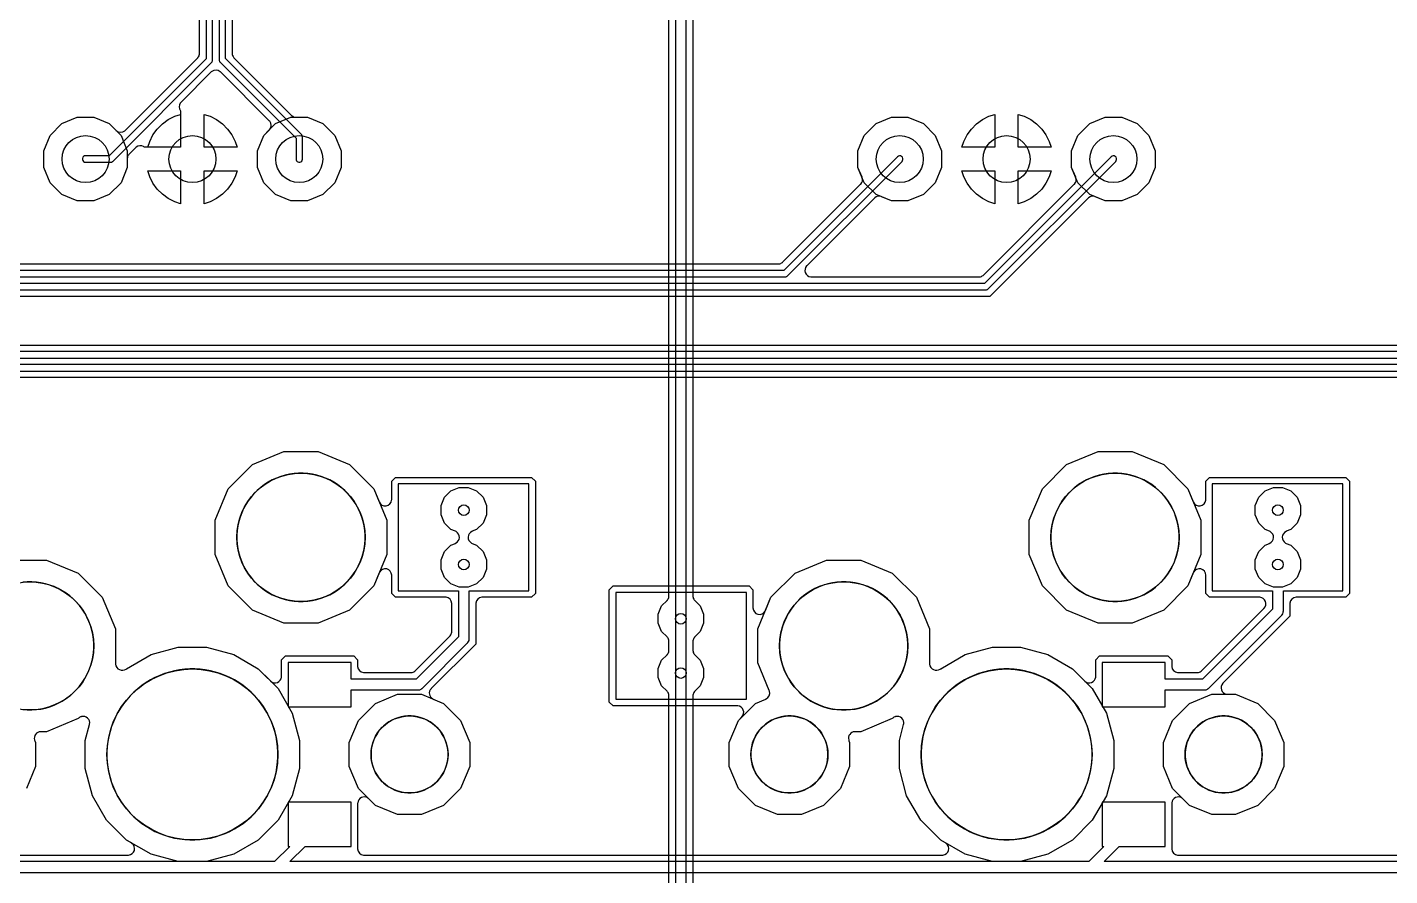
# Model space of a CAD drawing. Header units: millimetres. Extents: x 7.1 to 88.1, y 7.1 to 104.8.
# Drawn here: x 34.24 to 66.12, y 54.31 to 74.16 of the extents above; entities that cross this region are included whole.
import ezdxf

# ---------------------------------------------------------------- set-up
doc = ezdxf.new("R2010")
doc.units = ezdxf.units.MM

msp = doc.modelspace()

# ---------------------------------------------------------------- linework, layer by layer
at = {"layer": '16_copper'}
for points in [[(30.505, 68.629), (51.811, 68.629), (51.817, 68.629), (51.822, 68.629, 0.153128), (51.907, 68.663), (51.919, 68.673), (53.735, 70.49), (53.738, 70.493), (53.742, 70.497, 0.258801), (53.774, 70.641), (53.768, 70.656), (53.673, 70.887), (53.673, 71.276), (53.821, 71.635), (54.096, 71.91), (54.456, 72.059), (54.844, 72.059), (55.204, 71.91), (55.479, 71.635), (55.627, 71.276), (55.627, 70.887), (55.479, 70.528), (55.204, 70.253), (54.844, 70.104), (54.456, 70.104), (54.225, 70.2), (54.22, 70.201), (54.216, 70.203, 0.258803), (54.07, 70.177), (54.059, 70.166), (52.476, 68.584), (52.475, 68.582), (52.473, 68.581, 0.622974), (52.568, 68.325), (52.584, 68.324), (56.506, 68.324), (56.512, 68.324), (56.518, 68.324, 0.153128), (56.602, 68.358), (56.614, 68.368), (58.735, 70.49), (58.738, 70.493), (58.742, 70.497, 0.258801), (58.774, 70.641), (58.768, 70.656), (58.673, 70.887), (58.673, 71.276), (58.821, 71.635), (59.096, 71.91), (59.456, 72.059), (59.844, 72.059), (60.204, 71.91), (60.479, 71.635), (60.627, 71.276), (60.627, 70.887), (60.479, 70.528), (60.204, 70.253), (59.844, 70.104), (59.456, 70.104), (59.225, 70.2), (59.22, 70.201), (59.216, 70.203, 0.258803), (59.07, 70.177), (59.059, 70.166), (56.759, 67.867), (30.505, 67.867)], [(30.122, 66.424), (72.2, 66.424), (72.208, 66.425), (72.217, 66.426, 0.087654), (72.241, 66.436), (72.247, 66.441), (72.254, 66.446), (73.754, 67.946), (73.759, 67.953), (73.764, 67.959, 0.087651), (73.774, 67.984), (73.775, 67.991), (73.776, 68), (73.776, 71.081), (73.773, 71.103, 0.866051), (73.624, 71.081), (73.624, 68.032), (72.168, 66.576), (30.154, 66.576)], [(30.158, 66.119), (77.395, 66.119), (77.404, 66.12), (77.412, 66.121, 0.087654), (77.437, 66.131), (77.442, 66.136), (77.449, 66.141), (78.754, 67.446), (78.759, 67.453), (78.764, 67.459, 0.087651), (78.774, 67.484), (78.775, 67.491), (78.776, 67.5), (78.776, 71.081), (78.773, 71.103, 0.866051), (78.624, 71.081), (78.624, 67.532), (77.364, 66.271), (30.126, 66.271)], [(33.891, 61.698), (34.689, 61.698), (35.427, 61.392), (35.992, 60.827), (36.298, 60.089), (36.298, 59.263), (36.298, 59.261), (36.298, 59.259, 0.54334), (36.547, 59.145), (36.558, 59.155), (36.56, 59.157), (37.132, 59.487), (37.77, 59.658), (38.43, 59.658), (39.068, 59.487), (39.64, 59.157), (39.927, 58.87), (39.928, 58.869), (39.93, 58.867, 0.622974), (40.186, 58.962), (40.187, 58.978), (40.187, 59.367), (40.276, 59.456), (41.877, 59.456), (41.966, 59.367), (41.966, 59.217), (41.966, 59.213), (41.966, 59.209, 0.370187), (42.103, 59.065), (42.118, 59.064), (43.206, 59.064), (43.212, 59.065), (43.218, 59.065, 0.153128), (43.302, 59.099), (43.314, 59.109), (44.126, 59.921), (44.13, 59.926), (44.134, 59.929, 0.153125), (44.17, 60.013), (44.171, 60.029), (44.171, 60.675), (44.17, 60.679), (44.17, 60.683, 0.370187), (44.034, 60.827), (44.018, 60.828), (42.852, 60.828), (42.763, 60.917), (42.763, 61.341), (42.763, 61.342), (42.763, 61.343, 0.773611), (42.476, 61.414), (42.469, 61.399), (42.342, 61.093), (41.777, 60.528), (41.039, 60.222), (40.241, 60.222), (39.503, 60.528), (38.938, 61.093), (38.632, 61.831), (38.632, 62.629), (38.938, 63.367), (39.503, 63.932), (40.241, 64.238), (41.039, 64.238), (41.777, 63.932), (42.342, 63.367), (42.469, 63.061), (42.47, 63.06), (42.47, 63.059, 0.773607), (42.762, 63.103), (42.763, 63.119), (42.763, 63.543), (42.852, 63.632), (46.036, 63.632), (46.125, 63.543), (46.125, 60.917), (46.036, 60.828), (44.882, 60.828), (44.878, 60.827), (44.874, 60.827, 0.370187), (44.73, 60.691), (44.729, 60.675), (44.729, 59.734), (43.688, 58.693), (43.686, 58.69), (43.684, 58.689, 0.490286), (43.723, 58.451), (43.737, 58.444), (43.978, 58.344), (44.374, 57.948), (44.589, 57.43), (44.589, 56.87), (44.374, 56.352), (43.978, 55.956), (43.46, 55.741), (42.9, 55.741), (42.382, 55.956), (42.226, 56.112), (42.225, 56.113), (42.223, 56.114), (42.221, 56.116), (42.221, 56.116), (42.221, 56.116), (42.213, 56.122), (42.202, 56.131, 0.562966), (41.967, 56.019), (41.966, 56.004), (41.966, 54.947), (41.966, 54.943), (41.966, 54.939, 0.370187), (42.103, 54.795), (42.118, 54.794), (55.645, 54.794), (55.652, 54.795), (55.658, 54.795, 0.695635), (55.735, 55.07), (55.721, 55.079), (55.61, 55.143), (55.143, 55.61), (54.813, 56.182), (54.642, 56.82), (54.642, 57.48), (54.741, 57.849), (54.742, 57.855), (54.744, 57.861, 0.541105), (54.558, 58.036), (54.552, 58.035), (54.543, 58.032), (54.535, 58.029, 0.063309), (54.497, 58.007), (54.486, 57.996), (54.477, 57.988), (53.739, 57.682), (53.603, 57.682), (53.6, 57.682), (53.597, 57.682, 0.484479), (53.456, 57.489), (53.457, 57.486), (53.462, 57.471), (53.479, 57.43), (53.479, 56.87), (53.264, 56.352), (52.868, 55.956), (52.35, 55.741), (51.79, 55.741), (51.272, 55.956), (50.876, 56.352), (50.661, 56.87), (50.661, 57.43), (50.876, 57.948), (50.955, 58.027), (50.956, 58.028), (50.957, 58.029), (50.957, 58.03), (50.958, 58.03, 0.622974), (50.863, 58.287), (50.847, 58.288), (47.944, 58.288), (47.855, 58.377), (47.855, 61.003), (47.944, 61.092), (51.128, 61.092), (51.217, 61.003), (51.217, 60.579), (51.217, 60.578), (51.217, 60.577, 0.773611), (51.504, 60.506), (51.511, 60.521), (51.638, 60.827), (52.203, 61.392), (52.941, 61.698), (53.739, 61.698), (54.477, 61.392), (55.042, 60.827), (55.348, 60.089), (55.348, 59.263), (55.348, 59.261), (55.348, 59.259, 0.54334), (55.597, 59.145), (55.608, 59.155), (55.61, 59.157), (56.182, 59.487), (56.82, 59.658), (57.48, 59.658), (58.118, 59.487), (58.69, 59.157), (58.977, 58.87), (58.978, 58.869), (58.98, 58.867, 0.622974), (59.236, 58.962), (59.237, 58.978), (59.237, 59.367), (59.326, 59.456), (60.927, 59.456), (61.016, 59.367), (61.016, 59.217), (61.016, 59.213), (61.016, 59.209, 0.370187), (61.153, 59.065), (61.168, 59.064), (61.606, 59.064), (61.612, 59.065), (61.618, 59.065, 0.153128), (61.702, 59.099), (61.714, 59.109), (63.172, 60.567), (63.174, 60.569), (63.175, 60.57, 0.622974), (63.08, 60.827), (63.065, 60.828), (61.902, 60.828), (61.813, 60.917), (61.813, 61.341), (61.813, 61.342), (61.813, 61.343, 0.773611), (61.526, 61.414), (61.519, 61.399), (61.392, 61.093), (60.827, 60.528), (60.089, 60.222), (59.291, 60.222), (58.553, 60.528), (57.988, 61.093), (57.682, 61.831), (57.682, 62.629), (57.988, 63.367), (58.553, 63.932), (59.291, 64.238), (60.089, 64.238), (60.827, 63.932), (61.392, 63.367), (61.519, 63.061), (61.52, 63.06), (61.52, 63.059, 0.773607), (61.812, 63.103), (61.813, 63.119), (61.813, 63.543), (61.902, 63.632), (65.086, 63.632), (65.175, 63.543), (65.175, 60.917), (65.086, 60.828), (63.932, 60.828), (63.928, 60.827), (63.924, 60.827, 0.370187), (63.78, 60.691), (63.779, 60.675), (63.779, 60.384), (62.214, 58.819), (62.213, 58.817), (62.211, 58.816, 0.622974), (62.306, 58.56), (62.322, 58.559), (62.51, 58.559), (63.028, 58.344), (63.424, 57.948), (63.639, 57.43), (63.639, 56.87), (63.424, 56.352), (63.028, 55.956), (62.51, 55.741), (61.95, 55.741), (61.432, 55.956), (61.276, 56.112), (61.275, 56.113), (61.273, 56.114), (61.271, 56.116), (61.271, 56.116), (61.271, 56.116), (61.263, 56.122), (61.252, 56.131, 0.562966), (61.017, 56.019), (61.016, 56.004), (61.016, 54.947), (61.016, 54.943), (61.016, 54.939, 0.370187), (61.153, 54.795), (61.168, 54.794), (74.695, 54.794)], [(23.205, 54.794), (36.595, 54.794), (36.602, 54.795), (36.608, 54.795, 0.695635), (36.685, 55.07), (36.671, 55.079), (36.56, 55.143), (36.093, 55.61), (35.763, 56.182), (35.592, 56.82), (35.592, 57.48), (35.691, 57.849), (35.692, 57.855), (35.694, 57.861, 0.541065), (35.508, 58.036), (35.502, 58.035), (35.493, 58.032), (35.485, 58.029, 0.063321), (35.447, 58.007), (35.436, 57.996), (35.427, 57.988), (34.689, 57.682), (34.553, 57.682), (34.55, 57.682), (34.547, 57.682, 0.484479), (34.406, 57.489), (34.407, 57.486), (34.412, 57.471), (34.429, 57.43), (34.429, 56.87), (34.214, 56.352)]]:
    msp.add_lwpolyline(points, format="xyb", dxfattribs=at)
for points in [[(35.406, 70.104), (35.046, 70.253), (34.771, 70.528), (34.623, 70.887), (34.623, 71.276), (34.771, 71.635), (35.046, 71.91), (35.406, 72.059), (35.794, 72.059), (36.154, 71.91), (36.429, 71.635), (36.577, 71.276), (36.577, 70.887), (36.429, 70.528), (36.154, 70.253), (35.794, 70.104)], [(37.055, 71.356), (37.1, 71.495), (37.177, 71.647), (37.277, 71.784), (37.397, 71.904), (37.534, 72.004), (37.686, 72.081), (37.825, 72.126), (37.825, 71.356)], [(38.375, 71.356), (38.375, 72.126), (38.514, 72.081), (38.666, 72.004), (38.803, 71.904), (38.923, 71.784), (39.023, 71.647), (39.1, 71.495), (39.145, 71.356)], [(40.406, 70.104), (40.046, 70.253), (39.771, 70.528), (39.623, 70.887), (39.623, 71.276), (39.771, 71.635), (40.046, 71.91), (40.406, 72.059), (40.794, 72.059), (41.154, 71.91), (41.429, 71.635), (41.577, 71.276), (41.577, 70.887), (41.429, 70.528), (41.154, 70.253), (40.794, 70.104)], [(56.105, 71.356), (56.15, 71.495), (56.227, 71.647), (56.327, 71.784), (56.447, 71.904), (56.584, 72.004), (56.736, 72.081), (56.875, 72.126), (56.875, 71.356)], [(57.425, 71.356), (57.425, 72.126), (57.564, 72.081), (57.716, 72.004), (57.853, 71.904), (57.973, 71.784), (58.073, 71.647), (58.15, 71.495), (58.195, 71.356)], [(37.686, 70.081), (37.534, 70.158), (37.397, 70.258), (37.277, 70.378), (37.177, 70.516), (37.1, 70.667), (37.055, 70.806), (37.825, 70.806), (37.825, 70.036)], [(38.375, 70.806), (39.145, 70.806), (39.1, 70.667), (39.023, 70.516), (38.923, 70.378), (38.803, 70.258), (38.666, 70.158), (38.514, 70.081), (38.375, 70.036)], [(56.736, 70.081), (56.584, 70.158), (56.447, 70.258), (56.327, 70.378), (56.227, 70.516), (56.15, 70.667), (56.105, 70.806), (56.875, 70.806), (56.875, 70.036)], [(57.425, 70.806), (58.195, 70.806), (58.15, 70.667), (58.073, 70.516), (57.973, 70.378), (57.853, 70.258), (57.716, 70.158), (57.564, 70.081), (57.425, 70.036)], [(51.065, 60.94), (48.007, 60.94), (48.007, 58.44), (51.065, 58.44)]]:
    msp.add_lwpolyline(points, close=True, dxfattribs=at)
for points in [[(29.896, 68.319, 0.065543), (29.99, 68.351), (30.031, 68.375, 0.272395), (30.098, 68.326), (30.105, 68.325), (30.114, 68.324), (51.969, 68.324), (51.977, 68.325), (51.986, 68.326, 0.087654), (52.01, 68.336), (52.016, 68.341), (52.023, 68.346), (54.704, 71.027), (54.717, 71.045, 0.866058), (54.596, 71.135), (51.937, 68.476), (30.145, 68.476), (30.139, 68.483), (30.162, 68.524, 1), (29.482, 68.859), (29.464, 68.813, 0.534509), (29.847, 68.313)], [(29.896, 67.411, 0.532534), (30.139, 67.991), (30.167, 68.019), (56.664, 68.019), (56.672, 68.02), (56.681, 68.021, 0.087654), (56.705, 68.031), (56.711, 68.036), (56.718, 68.041), (59.704, 71.027), (59.717, 71.045, 0.866058), (59.596, 71.135), (56.632, 68.171), (30.135, 68.171), (30.127, 68.17), (30.118, 68.17, 0.087654), (30.094, 68.159), (30.088, 68.154), (30.081, 68.149), (30.031, 68.099), (29.99, 68.122, 1), (29.655, 67.442), (29.701, 67.424, 0.09849), (29.847, 67.404)], [(41.814, 58.658), (43.385, 58.658), (43.39, 58.659), (43.396, 58.658, 0.111436), (43.449, 58.675), (43.455, 58.68), (43.463, 58.685), (43.47, 58.691), (43.475, 58.695), (44.54, 59.76), (44.543, 59.764), (44.547, 59.768, 0.11143), (44.573, 59.818), (44.574, 59.825), (44.576, 59.835), (44.576, 59.844), (44.577, 59.85), (44.577, 60.98), (45.973, 60.98), (45.973, 63.48), (42.915, 63.48), (42.915, 60.98), (44.323, 60.98), (44.323, 59.903), (43.332, 58.912), (41.814, 58.912), (41.814, 59.303), (40.34, 59.303), (40.34, 58.267), (41.814, 58.267)], [(60.864, 58.658), (61.785, 58.658), (61.79, 58.659), (61.796, 58.658, 0.111436), (61.849, 58.675), (61.855, 58.68), (61.863, 58.685), (61.87, 58.691), (61.875, 58.695), (63.59, 60.41), (63.593, 60.414), (63.597, 60.418, 0.11143), (63.623, 60.468), (63.624, 60.475), (63.626, 60.485), (63.626, 60.494), (63.627, 60.5), (63.627, 60.98), (65.023, 60.98), (65.023, 63.48), (61.965, 63.48), (61.965, 60.98), (63.373, 60.98), (63.373, 60.553), (61.732, 58.912), (60.864, 58.912), (60.864, 59.303), (59.39, 59.303), (59.39, 58.267), (60.864, 58.267)]]:
    msp.add_lwpolyline(points, format="xyb", close=True, dxfattribs=at)
for points in [[(30.505, 66.729), (72.042, 66.729)], [(77.49, 65.967), (30.505, 65.967)], [(78.124, 54.642), (59.433, 54.642), (59.788, 54.997), (60.864, 54.997), (60.864, 56.034), (59.39, 56.034), (59.39, 54.997), (59.428, 54.997), (59.074, 54.642), (40.383, 54.642), (40.738, 54.997), (41.814, 54.997), (41.814, 56.034), (40.34, 56.034), (40.34, 54.997), (40.378, 54.997), (40.024, 54.642), (23.079, 54.642)], [(23.027, 54.388), (78.177, 54.388)]]:
    msp.add_lwpolyline(points, dxfattribs=at)
at = {"layer": '1_copper'}
for points in [[(39.029, 85.501), (39.029, 73.558), (39.029, 73.552), (39.029, 73.546, 0.153128), (39.063, 73.462), (39.073, 73.45), (40.42, 72.103), (40.424, 72.1), (40.428, 72.096, 0.153125), (40.512, 72.059), (40.528, 72.059), (40.794, 72.059), (41.154, 71.91), (41.429, 71.635), (41.577, 71.276), (41.577, 70.887), (41.429, 70.528), (41.154, 70.253), (40.794, 70.104), (40.406, 70.104), (40.046, 70.253), (39.771, 70.528), (39.623, 70.887), (39.623, 71.276), (39.771, 71.635), (39.899, 71.762), (39.901, 71.765), (39.904, 71.768, 0.370187), (39.909, 71.966), (39.899, 71.978), (38.758, 73.119), (38.755, 73.121), (38.752, 73.124, 0.370187), (38.554, 73.129), (38.542, 73.119), (37.834, 72.411), (37.825, 72.4), (37.816, 72.389, 0.319254), (37.819, 72.213), (37.825, 72.206), (37.825, 71.356), (36.976, 71.356), (36.967, 71.363), (36.956, 71.371, 0.313608), (36.782, 71.358), (36.781, 71.356), (36.78, 71.356), (36.778, 71.354), (36.771, 71.347), (36.622, 71.199), (36.618, 71.194), (36.614, 71.19, 0.133998), (36.58, 71.118), (36.579, 71.112), (36.579, 71.112), (36.579, 71.111), (36.579, 71.111), (36.578, 71.107), (36.577, 71.091), (36.577, 70.887), (36.429, 70.528), (36.154, 70.253), (35.794, 70.104), (35.406, 70.104), (35.046, 70.253), (34.771, 70.528), (34.623, 70.887), (34.623, 71.276), (34.771, 71.635), (35.046, 71.91), (35.406, 72.059), (35.794, 72.059), (36.154, 71.91), (36.312, 71.751), (36.315, 71.749), (36.318, 71.746, 0.370187), (36.516, 71.741), (36.528, 71.751), (38.222, 73.445), (38.226, 73.45), (38.23, 73.454, 0.153125), (38.266, 73.537), (38.267, 73.553), (38.267, 74.591)], [(38.419, 85.248), (38.419, 73.427), (36.15, 71.157), (35.6, 71.157), (35.578, 71.154, 0.866051), (35.6, 71.005), (36.181, 71.005), (36.19, 71.006), (36.198, 71.007, 0.087654), (36.223, 71.017), (36.228, 71.022), (36.235, 71.027), (38.549, 73.341), (38.554, 73.348), (38.56, 73.355, 0.087651), (38.57, 73.379), (38.57, 73.387), (38.571, 73.395), (38.571, 85.28)], [(38.724, 85.375), (38.724, 73.4), (38.725, 73.392), (38.726, 73.383, 0.087654), (38.736, 73.359), (38.741, 73.353), (38.746, 73.346), (40.524, 71.568), (40.524, 71.081), (40.527, 71.06, 0.294754), (40.59, 71.006), (40.611, 71.006, 0.371202), (40.676, 71.081), (40.676, 71.6), (40.675, 71.608), (40.674, 71.617, 0.087654), (40.664, 71.641), (40.659, 71.647), (40.654, 71.654), (38.876, 73.432), (38.876, 85.406)], [(49.251, 41.81), (49.251, 58.52), (49.25, 58.525), (49.25, 58.531, 0.153128), (49.216, 58.616), (49.206, 58.628), (49.08, 58.754), (48.999, 58.949), (48.999, 59.161), (49.08, 59.356), (49.206, 59.482), (49.21, 59.487), (49.214, 59.491, 0.153125), (49.25, 59.575), (49.251, 59.59), (49.251, 59.79), (49.25, 59.795), (49.25, 59.801, 0.153128), (49.216, 59.886), (49.206, 59.898), (49.08, 60.024), (48.999, 60.219), (48.999, 60.431), (49.08, 60.626), (49.206, 60.752), (49.21, 60.757), (49.214, 60.761, 0.153125), (49.25, 60.845), (49.251, 60.86), (49.251, 84.046)], [(49.809, 75.889), (49.809, 60.86), (49.81, 60.855), (49.81, 60.849, 0.153128), (49.844, 60.764), (49.854, 60.752), (49.98, 60.626), (50.061, 60.431), (50.061, 60.219), (49.98, 60.024), (49.854, 59.898), (49.85, 59.893), (49.846, 59.889, 0.153125), (49.81, 59.805), (49.809, 59.79), (49.809, 59.59), (49.81, 59.585), (49.81, 59.579, 0.153128), (49.844, 59.494), (49.854, 59.482), (49.98, 59.356), (50.061, 59.161), (50.061, 58.949), (49.98, 58.754), (49.854, 58.628), (49.85, 58.623), (49.846, 58.619, 0.153125), (49.81, 58.535), (49.809, 58.52), (49.809, 41.81)], [(33.891, 61.698), (34.689, 61.698), (35.427, 61.392), (35.992, 60.827), (36.298, 60.089), (36.298, 59.263), (36.298, 59.261), (36.298, 59.259, 0.54334), (36.547, 59.145), (36.558, 59.155), (36.56, 59.157), (37.132, 59.487), (37.77, 59.658), (38.43, 59.658), (39.068, 59.487), (39.64, 59.157), (40.107, 58.69), (40.437, 58.118), (40.608, 57.48), (40.608, 56.82), (40.437, 56.182), (40.107, 55.61), (39.64, 55.143), (39.068, 54.813), (38.43, 54.642), (37.77, 54.642), (37.132, 54.813), (36.56, 55.143), (36.093, 55.61), (35.763, 56.182), (35.592, 56.82), (35.592, 57.48), (35.691, 57.849), (35.692, 57.855), (35.694, 57.861, 0.541065), (35.508, 58.036), (35.502, 58.035), (35.493, 58.032), (35.485, 58.029, 0.063321), (35.447, 58.007), (35.436, 57.996), (35.427, 57.988), (34.689, 57.682), (34.553, 57.682), (34.55, 57.682), (34.547, 57.682, 0.484486), (34.406, 57.489), (34.407, 57.486), (34.412, 57.471), (34.429, 57.43), (34.429, 56.87), (34.214, 56.352)]]:
    msp.add_lwpolyline(points, format="xyb", dxfattribs=at)
for points in [[(49.403, 83.93), (49.403, 20.955)], [(49.657, 20.955), (49.657, 83.877)]]:
    msp.add_lwpolyline(points, dxfattribs=at)
for points in [[(38.375, 71.356), (38.375, 72.126), (38.514, 72.081), (38.666, 72.004), (38.803, 71.904), (38.923, 71.784), (39.023, 71.647), (39.1, 71.495), (39.145, 71.356)], [(54.456, 70.104), (54.096, 70.253), (53.821, 70.528), (53.673, 70.887), (53.673, 71.276), (53.821, 71.635), (54.096, 71.91), (54.456, 72.059), (54.844, 72.059), (55.204, 71.91), (55.479, 71.635), (55.627, 71.276), (55.627, 70.887), (55.479, 70.528), (55.204, 70.253), (54.844, 70.104)], [(56.105, 71.356), (56.15, 71.495), (56.227, 71.647), (56.327, 71.784), (56.447, 71.904), (56.584, 72.004), (56.736, 72.081), (56.875, 72.126), (56.875, 71.356)], [(57.425, 71.356), (57.425, 72.126), (57.564, 72.081), (57.716, 72.004), (57.853, 71.904), (57.973, 71.784), (58.073, 71.647), (58.15, 71.495), (58.195, 71.356)], [(59.456, 70.104), (59.096, 70.253), (58.821, 70.528), (58.673, 70.887), (58.673, 71.276), (58.821, 71.635), (59.096, 71.91), (59.456, 72.059), (59.844, 72.059), (60.204, 71.91), (60.479, 71.635), (60.627, 71.276), (60.627, 70.887), (60.479, 70.528), (60.204, 70.253), (59.844, 70.104)], [(37.686, 70.081), (37.534, 70.158), (37.397, 70.258), (37.277, 70.378), (37.177, 70.516), (37.1, 70.667), (37.055, 70.806), (37.825, 70.806), (37.825, 70.036)], [(38.375, 70.806), (39.145, 70.806), (39.1, 70.667), (39.023, 70.516), (38.923, 70.378), (38.803, 70.258), (38.666, 70.158), (38.514, 70.081), (38.375, 70.036)], [(56.736, 70.081), (56.584, 70.158), (56.447, 70.258), (56.327, 70.378), (56.227, 70.516), (56.15, 70.667), (56.105, 70.806), (56.875, 70.806), (56.875, 70.036)], [(57.425, 70.806), (58.195, 70.806), (58.15, 70.667), (58.073, 70.516), (57.973, 70.378), (57.853, 70.258), (57.716, 70.158), (57.564, 70.081), (57.425, 70.036)], [(40.241, 60.222), (39.503, 60.528), (38.938, 61.093), (38.632, 61.831), (38.632, 62.629), (38.938, 63.367), (39.503, 63.932), (40.241, 64.238), (41.039, 64.238), (41.777, 63.932), (42.342, 63.367), (42.648, 62.629), (42.648, 61.831), (42.342, 61.093), (41.777, 60.528), (41.039, 60.222)], [(59.291, 60.222), (58.553, 60.528), (57.988, 61.093), (57.682, 61.831), (57.682, 62.629), (57.988, 63.367), (58.553, 63.932), (59.291, 64.238), (60.089, 64.238), (60.827, 63.932), (61.392, 63.367), (61.698, 62.629), (61.698, 61.831), (61.392, 61.093), (60.827, 60.528), (60.089, 60.222)], [(42.9, 55.741), (42.382, 55.956), (41.986, 56.352), (41.771, 56.87), (41.771, 57.43), (41.986, 57.948), (42.382, 58.344), (42.9, 58.559), (43.46, 58.559), (43.978, 58.344), (44.374, 57.948), (44.589, 57.43), (44.589, 56.87), (44.374, 56.352), (43.978, 55.956), (43.46, 55.741)], [(61.95, 55.741), (61.432, 55.956), (61.036, 56.352), (60.821, 56.87), (60.821, 57.43), (61.036, 57.948), (61.432, 58.344), (61.95, 58.559), (62.51, 58.559), (63.028, 58.344), (63.424, 57.948), (63.639, 57.43), (63.639, 56.87), (63.424, 56.352), (63.028, 55.956), (62.51, 55.741)]]:
    msp.add_lwpolyline(points, close=True, dxfattribs=at)
for points in [[(44.344, 61.064), (44.149, 61.145), (44, 61.294), (43.919, 61.489), (43.919, 61.701), (44, 61.896), (44.149, 62.045), (44.254, 62.089), (44.256, 62.09), (44.258, 62.091, 0.622972), (44.269, 62.364), (44.254, 62.371), (44.149, 62.415), (44, 62.564), (43.919, 62.759), (43.919, 62.971), (44, 63.166), (44.149, 63.315), (44.344, 63.396), (44.556, 63.396), (44.751, 63.315), (44.9, 63.166), (44.981, 62.971), (44.981, 62.759), (44.9, 62.564), (44.751, 62.415), (44.645, 62.371), (44.644, 62.37), (44.642, 62.369, 0.622972), (44.631, 62.096), (44.645, 62.089), (44.751, 62.045), (44.9, 61.896), (44.981, 61.701), (44.981, 61.489), (44.9, 61.294), (44.751, 61.145), (44.556, 61.064)], [(63.394, 61.064), (63.199, 61.145), (63.05, 61.294), (62.969, 61.489), (62.969, 61.701), (63.05, 61.896), (63.199, 62.045), (63.304, 62.089), (63.306, 62.09), (63.308, 62.091, 0.622979), (63.319, 62.364), (63.304, 62.371), (63.199, 62.415), (63.05, 62.564), (62.969, 62.759), (62.969, 62.971), (63.05, 63.166), (63.199, 63.315), (63.394, 63.396), (63.606, 63.396), (63.801, 63.315), (63.95, 63.166), (64.031, 62.971), (64.031, 62.759), (63.95, 62.564), (63.801, 62.415), (63.696, 62.371), (63.694, 62.37), (63.692, 62.369, 0.622975), (63.681, 62.096), (63.696, 62.089), (63.801, 62.045), (63.95, 61.896), (64.031, 61.701), (64.031, 61.489), (63.95, 61.294), (63.801, 61.145), (63.606, 61.064)], [(56.82, 54.642), (56.182, 54.813), (55.61, 55.143), (55.143, 55.61), (54.813, 56.182), (54.642, 56.82), (54.642, 57.48), (54.741, 57.849), (54.742, 57.855), (54.744, 57.861, 0.541065), (54.558, 58.036), (54.552, 58.035), (54.543, 58.032), (54.535, 58.029, 0.063321), (54.497, 58.007), (54.486, 57.996), (54.477, 57.988), (53.739, 57.682), (53.603, 57.682), (53.6, 57.682), (53.597, 57.682, 0.484479), (53.456, 57.489), (53.457, 57.486), (53.462, 57.471), (53.479, 57.43), (53.479, 56.87), (53.264, 56.352), (52.868, 55.956), (52.35, 55.741), (51.79, 55.741), (51.272, 55.956), (50.876, 56.352), (50.661, 56.87), (50.661, 57.43), (50.876, 57.948), (51.272, 58.344), (51.517, 58.446), (51.52, 58.448), (51.524, 58.449, 0.370187), (51.605, 58.63), (51.599, 58.645), (51.332, 59.291), (51.332, 60.089), (51.638, 60.827), (52.203, 61.392), (52.941, 61.698), (53.739, 61.698), (54.477, 61.392), (55.042, 60.827), (55.348, 60.089), (55.348, 59.263), (55.348, 59.261), (55.348, 59.259, 0.54334), (55.597, 59.145), (55.608, 59.155), (55.61, 59.157), (56.182, 59.487), (56.82, 59.658), (57.48, 59.658), (58.118, 59.487), (58.69, 59.157), (59.157, 58.69), (59.487, 58.118), (59.658, 57.48), (59.658, 56.82), (59.487, 56.182), (59.157, 55.61), (58.69, 55.143), (58.118, 54.813), (57.48, 54.642)]]:
    msp.add_lwpolyline(points, format="xyb", close=True, dxfattribs=at)
at = {"layer": 'drills_NPTH'}
for centre, radius in [((40.64, 62.23), 1.5), ((59.69, 62.23), 1.5), ((34.29, 59.69), 1.5), ((53.34, 59.69), 1.5), ((38.1, 57.15), 2), ((57.15, 57.15), 2), ((43.18, 57.15), 0.901), ((52.07, 57.15), 0.901), ((62.23, 57.15), 0.901)]:
    msp.add_circle(centre, radius, dxfattribs=at)
at = {"layer": 'drills_PTH'}
for centre, radius in [((35.6, 71.081), 0.55), ((38.1, 71.081), 0.55), ((40.6, 71.081), 0.55), ((54.65, 71.081), 0.55), ((57.15, 71.081), 0.55), ((59.65, 71.081), 0.55), ((44.45, 62.865), 0.125), ((63.5, 62.865), 0.125), ((44.45, 61.595), 0.125), ((63.5, 61.595), 0.125), ((49.53, 60.325), 0.125), ((49.53, 59.055), 0.125)]:
    msp.add_circle(centre, radius, dxfattribs=at)
at = {"layer": 'holes'}
for points in [[(39.14, 62.176), (39.148, 62.07), (39.163, 61.964), (39.186, 61.859), (39.216, 61.756), (39.253, 61.656), (39.298, 61.558), (39.349, 61.464), (39.407, 61.374), (39.471, 61.288), (39.541, 61.207), (39.617, 61.131), (39.698, 61.061), (39.784, 60.997), (39.874, 60.939), (39.968, 60.888), (40.066, 60.843), (40.166, 60.806), (40.269, 60.776), (40.373, 60.753), (40.48, 60.738), (40.586, 60.73), (40.694, 60.73), (40.8, 60.738), (40.907, 60.753), (41.011, 60.776), (41.114, 60.806), (41.214, 60.843), (41.312, 60.888), (41.406, 60.939), (41.496, 60.997), (41.582, 61.061), (41.663, 61.131), (41.739, 61.207), (41.809, 61.288), (41.873, 61.374), (41.931, 61.464), (41.982, 61.558), (42.027, 61.656), (42.064, 61.756), (42.094, 61.859), (42.117, 61.964), (42.132, 62.07), (42.14, 62.176), (42.14, 62.284), (42.132, 62.39), (42.117, 62.497), (42.094, 62.601), (42.064, 62.704), (42.027, 62.804), (41.982, 62.902), (41.931, 62.996), (41.873, 63.086), (41.809, 63.172), (41.739, 63.253), (41.663, 63.329), (41.582, 63.399), (41.496, 63.463), (41.406, 63.521), (41.312, 63.572), (41.214, 63.617), (41.114, 63.654), (41.011, 63.684), (40.907, 63.707), (40.8, 63.722), (40.694, 63.73), (40.586, 63.73), (40.48, 63.722), (40.373, 63.707), (40.269, 63.684), (40.166, 63.654), (40.066, 63.617), (39.968, 63.572), (39.874, 63.521), (39.784, 63.463), (39.698, 63.399), (39.617, 63.329), (39.541, 63.253), (39.471, 63.172), (39.407, 63.086), (39.349, 62.996), (39.298, 62.902), (39.253, 62.804), (39.216, 62.704), (39.186, 62.601), (39.163, 62.497), (39.148, 62.39), (39.14, 62.284), (39.14, 62.176)], [(58.19, 62.176), (58.198, 62.07), (58.213, 61.964), (58.236, 61.859), (58.266, 61.756), (58.303, 61.656), (58.348, 61.558), (58.399, 61.464), (58.457, 61.374), (58.521, 61.288), (58.591, 61.207), (58.667, 61.131), (58.748, 61.061), (58.834, 60.997), (58.924, 60.939), (59.018, 60.888), (59.116, 60.843), (59.216, 60.806), (59.319, 60.776), (59.424, 60.753), (59.53, 60.738), (59.636, 60.73), (59.744, 60.73), (59.85, 60.738), (59.957, 60.753), (60.061, 60.776), (60.164, 60.806), (60.264, 60.843), (60.362, 60.888), (60.456, 60.939), (60.546, 60.997), (60.632, 61.061), (60.713, 61.131), (60.789, 61.207), (60.859, 61.288), (60.923, 61.374), (60.981, 61.464), (61.032, 61.558), (61.077, 61.656), (61.114, 61.756), (61.144, 61.859), (61.167, 61.964), (61.182, 62.07), (61.19, 62.176), (61.19, 62.284), (61.182, 62.39), (61.167, 62.497), (61.144, 62.601), (61.114, 62.704), (61.077, 62.804), (61.032, 62.902), (60.981, 62.996), (60.923, 63.086), (60.859, 63.172), (60.789, 63.253), (60.713, 63.329), (60.632, 63.399), (60.546, 63.463), (60.456, 63.521), (60.362, 63.572), (60.264, 63.617), (60.164, 63.654), (60.061, 63.684), (59.957, 63.707), (59.85, 63.722), (59.744, 63.73), (59.636, 63.73), (59.53, 63.722), (59.424, 63.707), (59.319, 63.684), (59.216, 63.654), (59.116, 63.617), (59.018, 63.572), (58.924, 63.521), (58.834, 63.463), (58.748, 63.399), (58.667, 63.329), (58.591, 63.253), (58.521, 63.172), (58.457, 63.086), (58.399, 62.996), (58.348, 62.902), (58.303, 62.804), (58.266, 62.704), (58.236, 62.601), (58.213, 62.497), (58.198, 62.39), (58.19, 62.284), (58.19, 62.176)], [(51.84, 59.636), (51.848, 59.53), (51.863, 59.424), (51.886, 59.319), (51.916, 59.216), (51.953, 59.116), (51.998, 59.018), (52.049, 58.924), (52.107, 58.834), (52.171, 58.748), (52.241, 58.667), (52.317, 58.591), (52.398, 58.521), (52.484, 58.457), (52.574, 58.399), (52.668, 58.348), (52.766, 58.303), (52.866, 58.266), (52.969, 58.236), (53.074, 58.213), (53.18, 58.198), (53.286, 58.19), (53.394, 58.19), (53.5, 58.198), (53.607, 58.213), (53.711, 58.236), (53.814, 58.266), (53.914, 58.303), (54.012, 58.348), (54.106, 58.399), (54.196, 58.457), (54.282, 58.521), (54.363, 58.591), (54.439, 58.667), (54.509, 58.748), (54.573, 58.834), (54.631, 58.924), (54.682, 59.018), (54.727, 59.116), (54.764, 59.216), (54.794, 59.319), (54.817, 59.424), (54.832, 59.53), (54.84, 59.636), (54.84, 59.744), (54.832, 59.85), (54.817, 59.957), (54.794, 60.061), (54.764, 60.164), (54.727, 60.264), (54.682, 60.362), (54.631, 60.456), (54.573, 60.546), (54.509, 60.632), (54.439, 60.713), (54.363, 60.789), (54.282, 60.859), (54.196, 60.923), (54.106, 60.981), (54.012, 61.032), (53.914, 61.077), (53.814, 61.114), (53.711, 61.144), (53.607, 61.167), (53.5, 61.182), (53.394, 61.19), (53.286, 61.19), (53.18, 61.182), (53.074, 61.167), (52.969, 61.144), (52.866, 61.114), (52.766, 61.077), (52.668, 61.032), (52.574, 60.981), (52.484, 60.923), (52.398, 60.859), (52.317, 60.789), (52.241, 60.713), (52.171, 60.632), (52.107, 60.546), (52.049, 60.456), (51.998, 60.362), (51.953, 60.264), (51.916, 60.164), (51.886, 60.061), (51.863, 59.957), (51.848, 59.85), (51.84, 59.744), (51.84, 59.636)], [(36.1, 57.09), (36.107, 56.969), (36.122, 56.849), (36.144, 56.73), (36.173, 56.613), (36.209, 56.497), (36.251, 56.384), (36.301, 56.274), (36.357, 56.167), (36.42, 56.064), (36.488, 55.964), (36.563, 55.869), (36.643, 55.779), (36.729, 55.693), (36.819, 55.613), (36.914, 55.538), (37.014, 55.47), (37.117, 55.407), (37.224, 55.351), (37.334, 55.301), (37.447, 55.259), (37.563, 55.223), (37.68, 55.194), (37.799, 55.172), (37.919, 55.157), (38.04, 55.15), (38.16, 55.15), (38.281, 55.157), (38.401, 55.172), (38.52, 55.194), (38.637, 55.223), (38.753, 55.259), (38.866, 55.301), (38.976, 55.351), (39.083, 55.407), (39.186, 55.47), (39.286, 55.538), (39.381, 55.613), (39.471, 55.693), (39.557, 55.779), (39.637, 55.869), (39.712, 55.964), (39.78, 56.064), (39.843, 56.167), (39.899, 56.274), (39.949, 56.384), (39.991, 56.497), (40.027, 56.613), (40.056, 56.73), (40.078, 56.849), (40.093, 56.969), (40.1, 57.09), (40.1, 57.21), (40.093, 57.331), (40.078, 57.451), (40.056, 57.57), (40.027, 57.687), (39.991, 57.803), (39.949, 57.916), (39.899, 58.026), (39.843, 58.133), (39.78, 58.236), (39.712, 58.336), (39.637, 58.431), (39.557, 58.521), (39.471, 58.607), (39.381, 58.687), (39.286, 58.762), (39.186, 58.83), (39.083, 58.893), (38.976, 58.949), (38.866, 58.999), (38.753, 59.041), (38.637, 59.077), (38.52, 59.106), (38.401, 59.128), (38.281, 59.143), (38.16, 59.15), (38.04, 59.15), (37.919, 59.143), (37.799, 59.128), (37.68, 59.106), (37.563, 59.077), (37.447, 59.041), (37.334, 58.999), (37.224, 58.949), (37.117, 58.893), (37.014, 58.83), (36.914, 58.762), (36.819, 58.687), (36.729, 58.607), (36.643, 58.521), (36.563, 58.431), (36.488, 58.336), (36.42, 58.236), (36.357, 58.133), (36.301, 58.026), (36.251, 57.916), (36.209, 57.803), (36.173, 57.687), (36.144, 57.57), (36.122, 57.451), (36.107, 57.331), (36.1, 57.21), (36.1, 57.09)], [(55.15, 57.09), (55.157, 56.969), (55.172, 56.849), (55.194, 56.73), (55.223, 56.613), (55.259, 56.497), (55.301, 56.384), (55.351, 56.274), (55.407, 56.167), (55.47, 56.064), (55.538, 55.964), (55.613, 55.869), (55.693, 55.779), (55.779, 55.693), (55.869, 55.613), (55.964, 55.538), (56.064, 55.47), (56.167, 55.407), (56.274, 55.351), (56.384, 55.301), (56.497, 55.259), (56.613, 55.223), (56.73, 55.194), (56.849, 55.172), (56.969, 55.157), (57.09, 55.15), (57.21, 55.15), (57.331, 55.157), (57.451, 55.172), (57.57, 55.194), (57.687, 55.223), (57.803, 55.259), (57.916, 55.301), (58.026, 55.351), (58.133, 55.407), (58.236, 55.47), (58.336, 55.538), (58.431, 55.613), (58.521, 55.693), (58.607, 55.779), (58.687, 55.869), (58.762, 55.964), (58.83, 56.064), (58.893, 56.167), (58.949, 56.274), (58.999, 56.384), (59.041, 56.497), (59.077, 56.613), (59.106, 56.73), (59.128, 56.849), (59.143, 56.969), (59.15, 57.09), (59.15, 57.21), (59.143, 57.331), (59.128, 57.451), (59.106, 57.57), (59.077, 57.687), (59.041, 57.803), (58.999, 57.916), (58.949, 58.026), (58.893, 58.133), (58.83, 58.236), (58.762, 58.336), (58.687, 58.431), (58.607, 58.521), (58.521, 58.607), (58.431, 58.687), (58.336, 58.762), (58.236, 58.83), (58.133, 58.893), (58.026, 58.949), (57.916, 58.999), (57.803, 59.041), (57.687, 59.077), (57.57, 59.106), (57.451, 59.128), (57.331, 59.143), (57.21, 59.15), (57.09, 59.15), (56.969, 59.143), (56.849, 59.128), (56.73, 59.106), (56.613, 59.077), (56.497, 59.041), (56.384, 58.999), (56.274, 58.949), (56.167, 58.893), (56.064, 58.83), (55.964, 58.762), (55.869, 58.687), (55.779, 58.607), (55.693, 58.521), (55.613, 58.431), (55.538, 58.336), (55.47, 58.236), (55.407, 58.133), (55.351, 58.026), (55.301, 57.916), (55.259, 57.803), (55.223, 57.687), (55.194, 57.57), (55.172, 57.451), (55.157, 57.331), (55.15, 57.21), (55.15, 57.09)], [(42.279, 57.111), (42.286, 57.032), (42.3, 56.955), (42.32, 56.879), (42.347, 56.805), (42.38, 56.734), (42.42, 56.666), (42.465, 56.601), (42.515, 56.541), (42.571, 56.485), (42.631, 56.435), (42.696, 56.39), (42.764, 56.35), (42.835, 56.317), (42.909, 56.29), (42.985, 56.27), (43.062, 56.256), (43.141, 56.249), (43.219, 56.249), (43.298, 56.256), (43.375, 56.27), (43.451, 56.29), (43.525, 56.317), (43.596, 56.35), (43.664, 56.39), (43.729, 56.435), (43.789, 56.485), (43.845, 56.541), (43.895, 56.601), (43.94, 56.666), (43.98, 56.734), (44.013, 56.805), (44.04, 56.879), (44.06, 56.955), (44.074, 57.032), (44.081, 57.111), (44.081, 57.189), (44.074, 57.268), (44.06, 57.345), (44.04, 57.421), (44.013, 57.495), (43.98, 57.566), (43.94, 57.634), (43.895, 57.699), (43.845, 57.759), (43.789, 57.815), (43.729, 57.865), (43.664, 57.91), (43.596, 57.95), (43.525, 57.983), (43.451, 58.01), (43.375, 58.03), (43.298, 58.044), (43.219, 58.051), (43.141, 58.051), (43.062, 58.044), (42.985, 58.03), (42.909, 58.01), (42.835, 57.983), (42.764, 57.95), (42.696, 57.91), (42.631, 57.865), (42.571, 57.815), (42.515, 57.759), (42.465, 57.699), (42.42, 57.634), (42.38, 57.566), (42.347, 57.495), (42.32, 57.421), (42.3, 57.345), (42.286, 57.268), (42.279, 57.189), (42.279, 57.111)], [(51.169, 57.111), (51.176, 57.032), (51.19, 56.955), (51.21, 56.879), (51.237, 56.805), (51.27, 56.734), (51.31, 56.666), (51.355, 56.601), (51.405, 56.541), (51.461, 56.485), (51.521, 56.435), (51.586, 56.39), (51.654, 56.35), (51.725, 56.317), (51.799, 56.29), (51.875, 56.27), (51.952, 56.256), (52.031, 56.249), (52.109, 56.249), (52.188, 56.256), (52.265, 56.27), (52.341, 56.29), (52.415, 56.317), (52.486, 56.35), (52.554, 56.39), (52.619, 56.435), (52.679, 56.485), (52.735, 56.541), (52.785, 56.601), (52.83, 56.666), (52.87, 56.734), (52.903, 56.805), (52.93, 56.879), (52.95, 56.955), (52.964, 57.032), (52.971, 57.111), (52.971, 57.189), (52.964, 57.268), (52.95, 57.345), (52.93, 57.421), (52.903, 57.495), (52.87, 57.566), (52.83, 57.634), (52.785, 57.699), (52.735, 57.759), (52.679, 57.815), (52.619, 57.865), (52.554, 57.91), (52.486, 57.95), (52.415, 57.983), (52.341, 58.01), (52.265, 58.03), (52.188, 58.044), (52.109, 58.051), (52.031, 58.051), (51.952, 58.044), (51.875, 58.03), (51.799, 58.01), (51.725, 57.983), (51.654, 57.95), (51.586, 57.91), (51.521, 57.865), (51.461, 57.815), (51.405, 57.759), (51.355, 57.699), (51.31, 57.634), (51.27, 57.566), (51.237, 57.495), (51.21, 57.421), (51.19, 57.345), (51.176, 57.268), (51.169, 57.189), (51.169, 57.111)], [(61.329, 57.111), (61.336, 57.032), (61.35, 56.955), (61.37, 56.879), (61.397, 56.805), (61.43, 56.734), (61.47, 56.666), (61.515, 56.601), (61.565, 56.541), (61.621, 56.485), (61.681, 56.435), (61.746, 56.39), (61.814, 56.35), (61.885, 56.317), (61.959, 56.29), (62.035, 56.27), (62.112, 56.256), (62.191, 56.249), (62.269, 56.249), (62.348, 56.256), (62.425, 56.27), (62.501, 56.29), (62.575, 56.317), (62.646, 56.35), (62.714, 56.39), (62.779, 56.435), (62.839, 56.485), (62.895, 56.541), (62.945, 56.601), (62.99, 56.666), (63.03, 56.734), (63.063, 56.805), (63.09, 56.879), (63.11, 56.955), (63.124, 57.032), (63.131, 57.111), (63.131, 57.189), (63.124, 57.268), (63.11, 57.345), (63.09, 57.421), (63.063, 57.495), (63.03, 57.566), (62.99, 57.634), (62.945, 57.699), (62.895, 57.759), (62.839, 57.815), (62.779, 57.865), (62.714, 57.91), (62.646, 57.95), (62.575, 57.983), (62.501, 58.01), (62.425, 58.03), (62.348, 58.044), (62.269, 58.051), (62.191, 58.051), (62.112, 58.044), (62.035, 58.03), (61.959, 58.01), (61.885, 57.983), (61.814, 57.95), (61.746, 57.91), (61.681, 57.865), (61.621, 57.815), (61.565, 57.759), (61.515, 57.699), (61.47, 57.634), (61.43, 57.566), (61.397, 57.495), (61.37, 57.421), (61.35, 57.345), (61.336, 57.268), (61.329, 57.189), (61.329, 57.111)]]:
    msp.add_lwpolyline(points, close=True, dxfattribs=at)
msp.add_lwpolyline([(34.13, 58.198), (34.236, 58.19), (34.344, 58.19), (34.45, 58.198), (34.556, 58.213), (34.661, 58.236), (34.764, 58.266), (34.864, 58.303), (34.962, 58.348), (35.056, 58.399), (35.146, 58.457), (35.232, 58.521), (35.313, 58.591), (35.389, 58.667), (35.459, 58.748), (35.523, 58.834), (35.581, 58.924), (35.632, 59.018), (35.677, 59.116), (35.714, 59.216), (35.744, 59.319), (35.767, 59.424), (35.782, 59.53), (35.79, 59.636), (35.79, 59.744), (35.782, 59.85), (35.767, 59.957), (35.744, 60.061), (35.714, 60.164), (35.677, 60.264), (35.632, 60.362), (35.581, 60.456), (35.523, 60.546), (35.459, 60.632), (35.389, 60.713), (35.313, 60.789), (35.232, 60.859), (35.146, 60.923), (35.056, 60.981), (34.962, 61.032), (34.864, 61.077), (34.764, 61.114), (34.661, 61.144), (34.556, 61.167), (34.45, 61.182), (34.344, 61.19), (34.236, 61.19), (34.13, 61.182)], dxfattribs=at)

doc.saveas('drawing.dxf')
